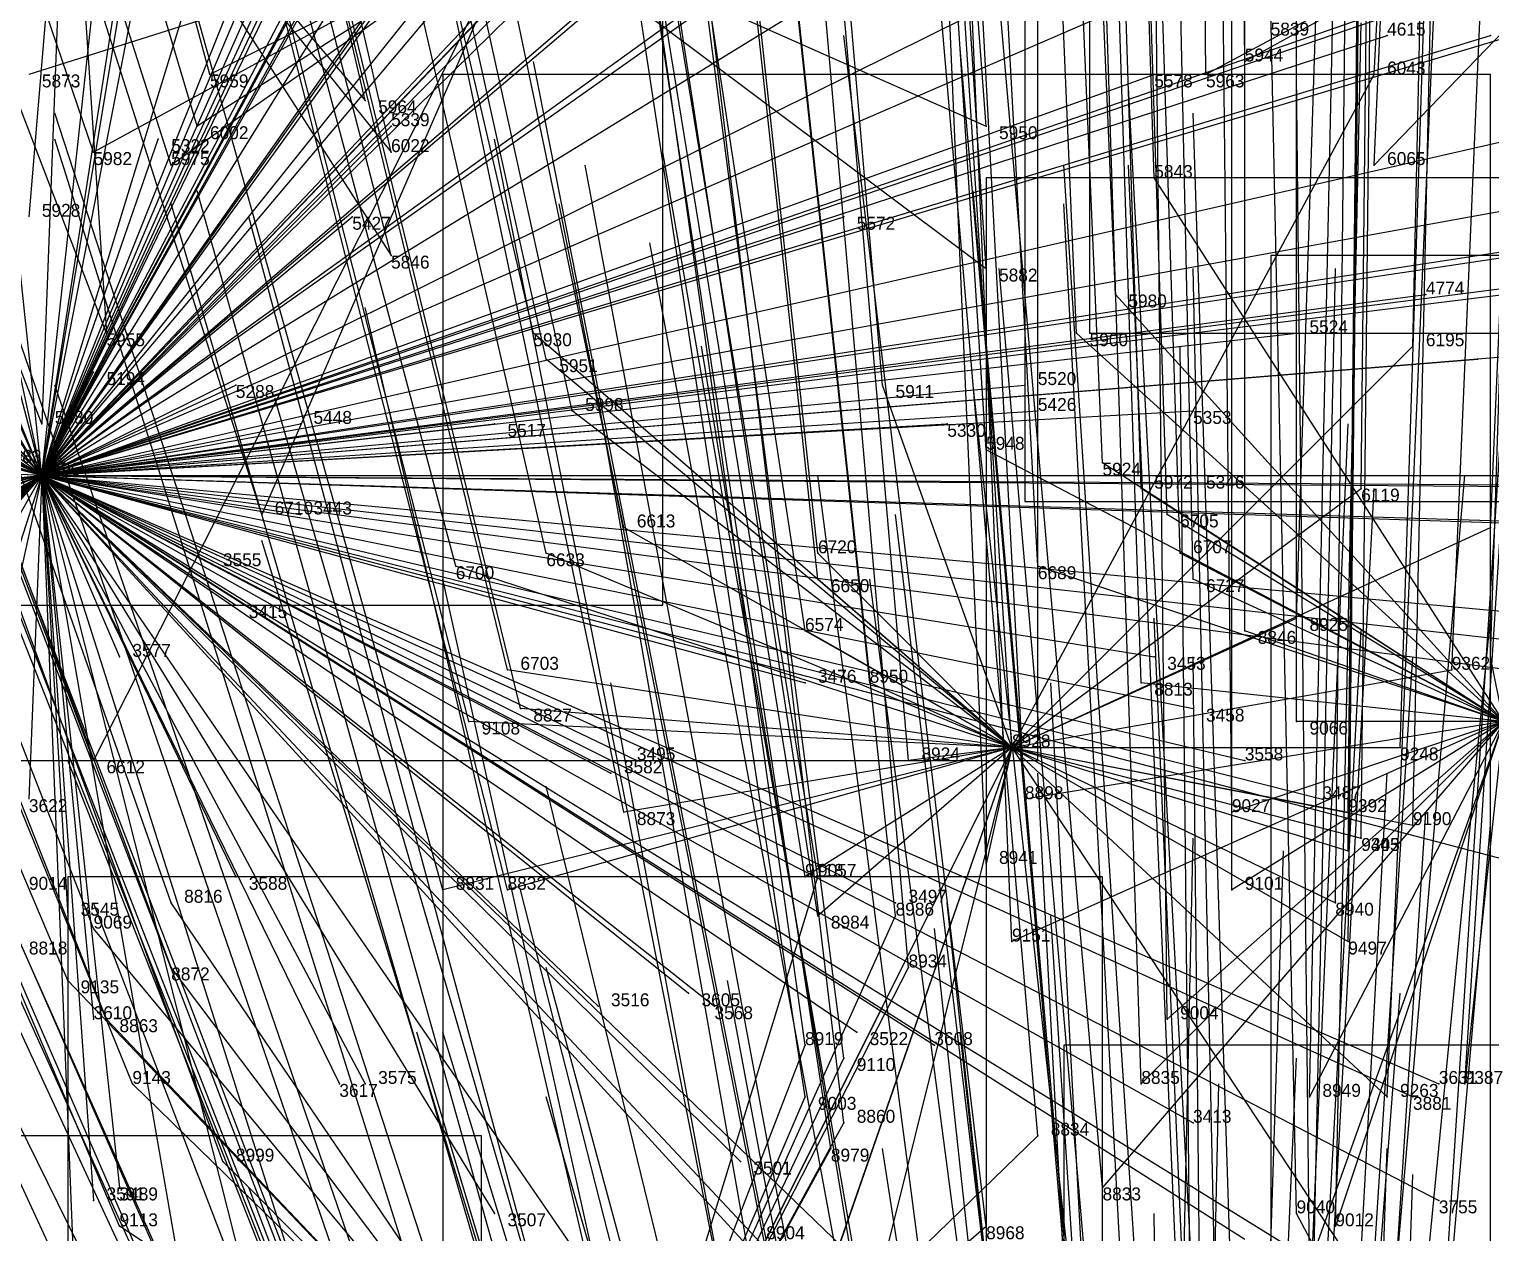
# Model space of a CAD drawing. Extents: x -0.5 to 0.59, y -0.5 to 0.59.
# Drawn here: x -0.096 to 0.017, y 0.1995 to 0.2925 of the extents above; entities that cross this region are included whole.
import ezdxf

# ---------------------------------------------------------------- set-up
doc = ezdxf.new("R2010")
doc.units = 0
for name, color, linetype in [('Clients', 3, 'CONTINUOUS'), ('Facilities', 3, 'CONTINUOUS'), ('Facilities_lines', 3, 'CONTINUOUS'), ('Min_max_boxes', 1, 'CONTINUOUS'), ('Normals', 1, 'CONTINUOUS'), ('Source_points', 5, 'CONTINUOUS'), ('Text', 3, 'CONTINUOUS')]:
    doc.layers.add(name, color=color, linetype=linetype)

msp = doc.modelspace()

# ---------------------------------------------------------------- linework, layer by layer
at = {"layer": 'Clients', "color": 5}
for p in [(0.009, 0.292, -1.25), (0.017, 0.292, -1.25), (-0.002, 0.29, -0.725), (-0.082, 0.289, -0.751), (-0.009, 0.289, -1.25), (-0.005, 0.289, -0.722), (0.008, 0.289, -0.724), (-0.07, 0.287, -0.738), (-0.083, 0.285, -0.741), (-0.068, 0.285, -1.25), (-0.022, 0.285, -0.714), (-0.086, 0.284, -1.25), (-0.091, 0.283, -0.743), (-0.068, 0.283, -0.728), (-0.085, 0.282, -0.737), (0.008, 0.282, -0.706), (-0.009, 0.281, -0.703), (-0.071, 0.278, -1.25), (-0.033, 0.278, -1.25), (-0.068, 0.275, -0.707), (-0.022, 0.274, -0.686), (-0.012, 0.272, -0.68), (0.012, 0.272, -1.25), (-0.09, 0.269, -0.709), (-0.057, 0.269, -0.686), (-0.015, 0.269, -0.673), (0.002, 0.269, -1.25), (0.011, 0.268, -0.671), (-0.056, 0.267, -0.681), (0.016, 0.267, -1.25), (-0.091, 0.266, -1.25), (-0.08, 0.265, -1.25), (-0.03, 0.265, -0.666), (-0.019, 0.265, -1.25), (-0.054, 0.263, -0.672), (-0.018, 0.263, -1.25), (-0.006, 0.263, -1.25), (-0.095, 0.262, -0.697), (-0.075, 0.262, -1.25), (-0.06, 0.262, -1.25), (-0.025, 0.262, -1.25), (-0.022, 0.26, -0.653), (-0.013, 0.259, -0.648), (-0.005, 0.258, -1.25), (-0.01, 0.257, -0.643), (0.007, 0.257, -0.642), (-0.078, 0.255, -0.667), (-0.075, 0.255, -1.25), (-0.008, 0.255, -0.637), (-0.05, 0.254, -0.648), (0.017, 0.254, -0.636), (-0.056, 0.252, -0.645), (-0.035, 0.252, -0.637), (-0.007, 0.252, -0.63), (-0.081, 0.251, -1.25), (-0.063, 0.251, -0.647), (-0.018, 0.251, -0.628), (-0.035, 0.25, -0.63), (-0.006, 0.25, -0.624), (-0.08, 0.248, -1.25), (0.002, 0.247, -0.617), (-0.036, 0.246, -0.622), (-0.002, 0.246, -0.614), (-0.089, 0.244, -1.25), (-0.059, 0.243, -0.626), (-0.009, 0.244, -1.25), (0.014, 0.243, -0.61), (0.017, 0.244, -0.612), (-0.036, 0.242, -1.25), (-0.031, 0.242, -0.611), (-0.01, 0.242, -0.605), (-0.058, 0.24, -0.617), (-0.006, 0.24, -1.25), (-0.062, 0.239, -0.617), (0.002, 0.239, -0.597), (0.01, 0.237, -0.592), (-0.091, 0.236, -0.631), (-0.049, 0.236, -1.25), (-0.028, 0.236, -0.595), (-0.002, 0.236, -1.25), (-0.051, 0.235, -1.25), (-0.019, 0.233, -0.585), (0.004, 0.233, -1.25), (-0.05, 0.232, -0.592), (-0.003, 0.232, -0.58), (0.006, 0.232, -0.581), (0.011, 0.231, -0.579), (0.007, 0.23, -0.575), (0.006, 0.229, -0.574), (-0.022, 0.228, -0.573), (-0.08, 0.227, -1.25), (-0.064, 0.226, -0.587), (-0.059, 0.226, -0.584), (-0.036, 0.227, -0.576), (-0.035, 0.227, -0.575), (-0.003, 0.226, -0.566), (-0.085, 0.225, -0.602), (-0.029, 0.225, -1.25), (0.005, 0.225, -0.562), (-0.093, 0.224, -1.25), (-0.035, 0.224, -0.566), (-0.029, 0.224, -0.565), (-0.091, 0.223, -0.603), (-0.02, 0.222, -0.558), (0.006, 0.222, -0.555), (-0.085, 0.22, -0.589), (-0.028, 0.22, -0.555), (-0.093, 0.219, -0.594), (-0.052, 0.217, -1.25), (-0.045, 0.218, -1.25), (-0.043, 0.217, -1.25), (-0.091, 0.216, -1.25), (-0.09, 0.216, -0.585), (-0.008, 0.216, -0.541), (-0.032, 0.215, -1.25), (-0.036, 0.214, -0.543), (-0.026, 0.214, -1.25), (-0.033, 0.213, -0.538), (-0.088, 0.211, -0.573), (-0.072, 0.211, -1.25), (-0.07, 0.211, -1.25), (-0.01, 0.211, -0.529), (0.013, 0.211, -1.25), (0.015, 0.211, -0.53), (-0.036, 0.21, -0.532), (0.003, 0.21, -0.526), (0.009, 0.21, -0.526), (0.011, 0.21, -1.25), (-0.033, 0.208, -0.527), (-0.006, 0.208, -1.25), (-0.018, 0.207, -0.52), (-0.034, 0.206, -0.522), (-0.081, 0.205, -0.551), (-0.041, 0.205, -1.25), (-0.089, 0.203, -1.25), (-0.013, 0.203, -0.507), (-0.091, 0.202, -1.25), (0.013, 0.202, -1.25), (-0.089, 0.2, -0.548), (-0.06, 0.201, -1.25), (-0.022, 0.2, -0.502), (0.002, 0.201, -0.503), (0.005, 0.2, -0.501)]:
    msp.add_point(p, dxfattribs=at)
at = {"layer": 'Facilities', "color": 3}
for p in [(-0.095, 0.258, -1.25), (-0.02, 0.237, -0.595)]:
    msp.add_point(p, dxfattribs=at)
at = {"layer": 'Facilities_lines', "color": 3}
for p, q in [((-0.095, 0.258, -1.25), (-0.015, 0.369, -1.25)), ((-0.095, 0.258, -1.25), (-0.027, 0.368, -1.25)), ((-0.095, 0.258, -1.25), (-0.047, 0.366, -1.25)), ((-0.095, 0.258, -1.25), (-0.019, 0.366, -1.25)), ((-0.095, 0.258, -1.25), (-0.042, 0.356, -1.25)), ((-0.095, 0.258, -1.25), (-0.05, 0.351, -1.25)), ((-0.095, 0.258, -1.25), (-0.081, 0.348, -1.25)), ((-0.095, 0.258, -1.25), (-0.02, 0.347, -1.25)), ((-0.095, 0.258, -1.25), (-0.133, 0.346, -1.25)), ((-0.095, 0.258, -1.25), (-0.069, 0.343, -1.25)), ((-0.095, 0.258, -1.25), (-0.051, 0.342, -1.25)), ((-0.095, 0.258, -1.25), (-0.113, 0.341, -1.25)), ((-0.095, 0.258, -1.25), (-0.036, 0.341, -1.25)), ((-0.095, 0.258, -1.25), (-0.05, 0.339, -1.25)), ((-0.095, 0.258, -1.25), (-0.052, 0.338, -1.25)), ((-0.095, 0.258, -1.25), (-0.031, 0.338, -1.25)), ((-0.095, 0.258, -1.25), (-0.116, 0.337, -1.25)), ((-0.095, 0.258, -1.25), (-0.06, 0.334, -1.25)), ((-0.095, 0.258, -1.25), (-0.059, 0.334, -1.25)), ((-0.095, 0.258, -1.25), (-0.103, 0.333, -1.25)), ((-0.095, 0.258, -1.25), (-0.024, 0.332, -1.25)), ((-0.095, 0.258, -1.25), (-0.026, 0.33, -1.25)), ((-0.095, 0.258, -1.25), (-0.081, 0.33, -1.25)), ((-0.095, 0.258, -1.25), (-0.027, 0.33, -1.25)), ((-0.095, 0.258, -1.25), (-0.141, 0.329, -1.25)), ((-0.095, 0.258, -1.25), (-0.065, 0.329, -1.25)), ((-0.095, 0.258, -1.25), (-0.153, 0.325, -1.25)), ((-0.095, 0.258, -1.25), (-0.002, 0.325, -1.25)), ((-0.095, 0.258, -1.25), (-0.029, 0.325, -1.25)), ((-0.095, 0.258, -1.25), (-0.123, 0.324, -1.25)), ((-0.095, 0.258, -1.25), (-0.134, 0.323, -1.25)), ((-0.095, 0.258, -1.25), (-0.121, 0.321, -1.25)), ((-0.095, 0.258, -1.25), (-0.01, 0.318, -1.25)), ((-0.095, 0.258, -1.25), (0.024, 0.317, -1.25)), ((-0.095, 0.258, -1.25), (-0.152, 0.316, -1.25)), ((-0.093, 0.314, -0.82), (-0.096, 0.278, -0.735)), ((-0.093, 0.314, -0.82), (-0.095, 0.262, -0.697)), ((-0.095, 0.258, -1.25), (-0.089, 0.313, -1.25)), ((-0.095, 0.258, -1.25), (-0.039, 0.313, -1.25)), ((-0.093, 0.314, -0.82), (-0.068, 0.275, -0.707)), ((-0.093, 0.314, -0.82), (-0.09, 0.269, -0.709)), ((-0.093, 0.314, -0.82), (-0.07, 0.287, -0.738)), ((-0.093, 0.314, -0.82), (-0.068, 0.283, -0.728)), ((0.036, 0.311, -0.784), (-0.005, 0.289, -0.722)), ((0.036, 0.311, -0.784), (-0.002, 0.29, -0.725)), ((0.036, 0.311, -0.784), (0.008, 0.282, -0.706)), ((-0.095, 0.258, -1.25), (0.025, 0.31, -1.25)), ((-0.095, 0.258, -1.25), (-0.16, 0.308, -1.25)), ((-0.095, 0.258, -1.25), (-0.075, 0.308, -1.25)), ((-0.095, 0.258, -1.25), (-0.038, 0.307, -1.25)), ((-0.095, 0.258, -1.25), (0.035, 0.303, -1.25)), ((-0.095, 0.258, -1.25), (-0.042, 0.303, -1.25)), ((-0.058, 0.301, -0.767), (-0.096, 0.289, -0.76)), ((-0.095, 0.258, -1.25), (-0.025, 0.301, -1.25)), ((-0.058, 0.301, -0.767), (-0.091, 0.283, -0.743)), ((-0.058, 0.301, -0.767), (-0.091, 0.236, -0.631)), ((-0.058, 0.301, -0.767), (-0.085, 0.282, -0.737)), ((-0.058, 0.301, -0.767), (-0.083, 0.285, -0.741)), ((-0.058, 0.301, -0.767), (-0.082, 0.289, -0.751)), ((-0.058, 0.301, -0.767), (-0.078, 0.255, -0.667)), ((-0.058, 0.301, -0.767), (-0.022, 0.274, -0.686)), ((-0.058, 0.301, -0.767), (-0.022, 0.285, -0.714)), ((-0.095, 0.258, -1.25), (0.028, 0.3, -1.25)), ((-0.095, 0.258, -1.25), (-0.072, 0.299, -1.25)), ((-0.095, 0.258, -1.25), (0.032, 0.296, -1.25)), ((-0.095, 0.258, -1.25), (-0.089, 0.294, -1.25)), ((-0.095, 0.258, -1.25), (-0.11, 0.292, -1.25)), ((-0.095, 0.258, -1.25), (0.009, 0.292, -1.25)), ((-0.095, 0.258, -1.25), (0.017, 0.292, -1.25)), ((-0.095, 0.258, -1.25), (0.045, 0.29, -1.25)), ((-0.095, 0.258, -1.25), (-0.009, 0.289, -1.25)), ((-0.02, 0.237, -0.595), (0.008, 0.289, -0.724)), ((-0.095, 0.258, -1.25), (-0.144, 0.288, -1.25)), ((-0.095, 0.258, -1.25), (-0.068, 0.285, -1.25)), ((-0.095, 0.258, -1.25), (-0.086, 0.284, -1.25)), ((-0.095, 0.258, -1.25), (-0.15, 0.283, -1.25)), ((-0.095, 0.258, -1.25), (0.043, 0.283, -1.25)), ((-0.095, 0.258, -1.25), (-0.14, 0.282, -1.25)), ((-0.095, 0.258, -1.25), (0.059, 0.281, -1.25)), ((0.018, 0.239, -0.6), (-0.009, 0.281, -0.703)), ((-0.095, 0.258, -1.25), (-0.17, 0.28, -1.25)), ((-0.095, 0.258, -1.25), (-0.137, 0.279, -1.25)), ((-0.095, 0.258, -1.25), (-0.134, 0.278, -1.25)), ((-0.095, 0.258, -1.25), (0.042, 0.279, -1.25)), ((-0.095, 0.258, -1.25), (0.069, 0.279, -1.25)), ((-0.095, 0.258, -1.25), (-0.071, 0.278, -1.25)), ((-0.095, 0.258, -1.25), (-0.033, 0.278, -1.25)), ((-0.095, 0.258, -1.25), (0.018, 0.272, -1.25)), ((-0.095, 0.258, -1.25), (0.012, 0.272, -1.25)), ((0.018, 0.239, -0.6), (-0.012, 0.272, -0.68)), ((-0.095, 0.258, -1.25), (-0.13, 0.27, -1.25)), ((-0.095, 0.258, -1.25), (0.002, 0.269, -1.25)), ((-0.02, 0.237, -0.595), (-0.057, 0.269, -0.686)), ((0.018, 0.239, -0.6), (-0.015, 0.269, -0.673)), ((-0.095, 0.258, -1.25), (0.028, 0.268, -1.25)), ((-0.02, 0.237, -0.595), (0.011, 0.268, -0.671)), ((-0.095, 0.258, -1.25), (0.016, 0.267, -1.25)), ((-0.02, 0.237, -0.595), (-0.056, 0.267, -0.681)), ((-0.095, 0.258, -1.25), (-0.091, 0.266, -1.25)), ((-0.095, 0.258, -1.25), (-0.08, 0.265, -1.25)), ((-0.095, 0.258, -1.25), (-0.019, 0.265, -1.25)), ((-0.02, 0.237, -0.595), (-0.03, 0.265, -0.666)), ((-0.095, 0.258, -1.25), (-0.006, 0.263, -1.25)), ((-0.095, 0.258, -1.25), (-0.018, 0.263, -1.25)), ((-0.02, 0.237, -0.595), (-0.054, 0.263, -0.672)), ((-0.095, 0.258, -1.25), (-0.025, 0.262, -1.25)), ((-0.095, 0.258, -1.25), (-0.075, 0.262, -1.25)), ((-0.095, 0.258, -1.25), (-0.06, 0.262, -1.25)), ((-0.095, 0.258, -1.25), (-0.134, 0.26, -1.25)), ((0.018, 0.239, -0.6), (-0.022, 0.26, -0.653)), ((-0.095, 0.258, -1.25), (-0.099, 0.259, -1.25)), ((0.018, 0.239, -0.6), (-0.013, 0.259, -0.648)), ((-0.095, 0.258, -1.25), (-0.207, 0.215, -1.25)), ((-0.095, 0.258, -1.25), (-0.202, 0.232, -1.25)), ((-0.095, 0.258, -1.25), (-0.188, 0.238, -1.25)), ((-0.095, 0.258, -1.25), (-0.187, 0.19, -1.25)), ((-0.095, 0.258, -1.25), (-0.185, 0.197, -1.25)), ((-0.095, 0.258, -1.25), (-0.181, 0.192, -1.25)), ((-0.095, 0.258, -1.25), (-0.172, 0.204, -1.25)), ((-0.095, 0.258, -1.25), (-0.166, 0.22, -1.25)), ((-0.095, 0.258, -1.25), (-0.165, 0.234, -1.25)), ((-0.095, 0.258, -1.25), (-0.156, 0.208, -1.25)), ((-0.095, 0.258, -1.25), (-0.156, 0.201, -1.25)), ((-0.095, 0.258, -1.25), (-0.155, 0.211, -1.25)), ((-0.095, 0.258, -1.25), (-0.144, 0.208, -1.25)), ((-0.095, 0.258, -1.25), (-0.143, 0.215, -1.25)), ((-0.095, 0.258, -1.25), (-0.136, 0.212, -1.25)), ((-0.095, 0.258, -1.25), (-0.136, 0.234, -1.25)), ((-0.095, 0.258, -1.25), (-0.13, 0.224, -1.25)), ((-0.095, 0.258, -1.25), (-0.13, 0.233, -1.25)), ((-0.095, 0.258, -1.25), (-0.126, 0.224, -1.25)), ((-0.095, 0.258, -1.25), (-0.123, 0.254, -1.25)), ((-0.095, 0.258, -1.25), (-0.122, 0.255, -1.25)), ((-0.095, 0.258, -1.25), (-0.11, 0.212, -1.25)), ((-0.095, 0.258, -1.25), (-0.11, 0.232, -1.25)), ((-0.095, 0.258, -1.25), (-0.103, 0.222, -1.25)), ((-0.095, 0.258, -1.25), (-0.096, 0.233, -1.25)), ((-0.095, 0.258, -1.25), (-0.092, 0.183, -1.25)), ((-0.095, 0.258, -1.25), (-0.068, 0.173, -1.25)), ((-0.095, 0.258, -1.25), (-0.076, 0.183, -1.25)), ((-0.095, 0.258, -1.25), (-0.089, 0.203, -1.25)), ((-0.095, 0.258, -1.25), (-0.041, 0.205, -1.25)), ((-0.095, 0.258, -1.25), (-0.06, 0.201, -1.25)), ((-0.095, 0.258, -1.25), (-0.04, 0.198, -1.25)), ((-0.095, 0.258, -1.25), (-0.014, 0.18, -1.25)), ((-0.095, 0.258, -1.25), (-0.02, 0.178, -1.25)), ((-0.095, 0.258, -1.25), (-0.042, 0.181, -1.25)), ((-0.095, 0.258, -1.25), (-0.091, 0.202, -1.25)), ((-0.095, 0.258, -1.25), (-0.083, 0.189, -1.25)), ((-0.095, 0.258, -1.25), (-0.029, 0.225, -1.25)), ((-0.095, 0.258, -1.25), (-0.052, 0.217, -1.25)), ((-0.095, 0.258, -1.25), (-0.032, 0.215, -1.25)), ((-0.095, 0.258, -1.25), (-0.093, 0.224, -1.25)), ((-0.095, 0.258, -1.25), (-0.043, 0.217, -1.25)), ((-0.095, 0.258, -1.25), (-0.07, 0.211, -1.25)), ((-0.095, 0.258, -1.25), (-0.08, 0.227, -1.25)), ((-0.095, 0.258, -1.25), (-0.045, 0.218, -1.25)), ((-0.095, 0.258, -1.25), (-0.026, 0.214, -1.25)), ((-0.095, 0.258, -1.25), (-0.091, 0.216, -1.25)), ((-0.095, 0.258, -1.25), (-0.072, 0.211, -1.25)), ((-0.095, 0.258, -1.25), (-0.08, 0.248, -1.25)), ((-0.095, 0.258, -1.25), (-0.075, 0.255, -1.25)), ((-0.095, 0.258, -1.25), (-0.036, 0.242, -1.25)), ((-0.095, 0.258, -1.25), (-0.049, 0.236, -1.25)), ((-0.095, 0.258, -1.25), (-0.081, 0.251, -1.25)), ((-0.095, 0.258, -1.25), (-0.089, 0.244, -1.25)), ((-0.095, 0.258, -1.25), (-0.051, 0.235, -1.25)), ((-0.095, 0.258, -1.25), (-0.009, 0.244, -1.25)), ((-0.095, 0.258, -1.25), (-0.006, 0.24, -1.25)), ((-0.095, 0.258, -1.25), (0.004, 0.233, -1.25)), ((-0.095, 0.258, -1.25), (-0.002, 0.236, -1.25)), ((-0.095, 0.258, -1.25), (0.029, 0.254, -1.25)), ((-0.095, 0.258, -1.25), (0.018, 0.258, -1.25)), ((-0.095, 0.258, -1.25), (-0.006, 0.208, -1.25)), ((-0.095, 0.258, -1.25), (-0.002, 0.199, -1.25)), ((-0.095, 0.258, -1.25), (0.013, 0.211, -1.25)), ((-0.095, 0.258, -1.25), (0.027, 0.226, -1.25)), ((-0.095, 0.258, -1.25), (0.039, 0.243, -1.25)), ((-0.095, 0.258, -1.25), (0.013, 0.202, -1.25)), ((-0.095, 0.258, -1.25), (0.026, 0.242, -1.25)), ((-0.095, 0.258, -1.25), (0.011, 0.21, -1.25)), ((-0.095, 0.258, -1.25), (0.065, 0.257, -1.25)), ((-0.095, 0.258, -1.25), (0.042, 0.257, -1.25)), ((-0.095, 0.258, -1.25), (-0.005, 0.258, -1.25)), ((-0.095, 0.258, -1.25), (0.007, 0.195, -1.25)), ((-0.095, 0.258, -1.25), (0.056, 0.244, -1.25)), ((-0.095, 0.258, -1.25), (0.067, 0.253, -1.25)), ((-0.02, 0.237, -0.595), (0.007, 0.257, -0.642)), ((0.018, 0.239, -0.6), (-0.01, 0.257, -0.643)), ((0.018, 0.239, -0.6), (-0.008, 0.255, -0.637)), ((-0.02, 0.237, -0.595), (-0.05, 0.254, -0.648)), ((-0.02, 0.237, -0.595), (0.017, 0.254, -0.636)), ((-0.02, 0.237, -0.595), (-0.056, 0.252, -0.645)), ((-0.02, 0.237, -0.595), (-0.035, 0.252, -0.637)), ((0.018, 0.239, -0.6), (-0.007, 0.252, -0.63)), ((-0.02, 0.237, -0.595), (-0.063, 0.251, -0.647)), ((0.018, 0.239, -0.6), (-0.018, 0.251, -0.628)), ((-0.02, 0.237, -0.595), (-0.035, 0.25, -0.63)), ((0.018, 0.239, -0.6), (-0.006, 0.25, -0.624)), ((-0.02, 0.237, -0.595), (0.002, 0.247, -0.617)), ((-0.02, 0.237, -0.595), (-0.036, 0.246, -0.622)), ((0.018, 0.239, -0.6), (-0.002, 0.246, -0.614)), ((-0.02, 0.237, -0.595), (-0.059, 0.243, -0.626)), ((-0.02, 0.237, -0.595), (0.014, 0.243, -0.61)), ((0.018, 0.239, -0.6), (0.017, 0.244, -0.612)), ((-0.02, 0.237, -0.595), (-0.031, 0.242, -0.611)), ((0.018, 0.239, -0.6), (-0.01, 0.242, -0.605)), ((-0.02, 0.237, -0.595), (-0.058, 0.24, -0.617)), ((-0.02, 0.237, -0.595), (-0.062, 0.239, -0.617)), ((0.018, 0.239, -0.6), (-0.02, 0.222, -0.558)), ((0.018, 0.239, -0.6), (-0.019, 0.233, -0.585)), ((0.018, 0.239, -0.6), (-0.013, 0.203, -0.507)), ((0.018, 0.239, -0.6), (-0.01, 0.211, -0.529)), ((0.018, 0.239, -0.6), (-0.008, 0.216, -0.541)), ((0.018, 0.239, -0.6), (-0.003, 0.232, -0.58)), ((0.018, 0.239, -0.6), (-0.003, 0.226, -0.566)), ((0.018, 0.239, -0.6), (0.002, 0.239, -0.597)), ((0.018, 0.239, -0.6), (0.003, 0.21, -0.526)), ((0.018, 0.239, -0.6), (0.003, 0.197, -0.492)), ((0.018, 0.239, -0.6), (0.005, 0.2, -0.501)), ((0.018, 0.239, -0.6), (0.015, 0.211, -0.53)), ((-0.02, 0.237, -0.595), (-0.064, 0.226, -0.587)), ((-0.02, 0.237, -0.595), (-0.059, 0.226, -0.584)), ((-0.02, 0.237, -0.595), (-0.05, 0.232, -0.592)), ((-0.02, 0.237, -0.595), (-0.042, 0.193, -0.494)), ((-0.02, 0.237, -0.595), (-0.039, 0.199, -0.508)), ((-0.02, 0.237, -0.595), (-0.037, 0.188, -0.479)), ((-0.02, 0.237, -0.595), (-0.036, 0.191, -0.485)), ((-0.02, 0.237, -0.595), (-0.036, 0.227, -0.576)), ((-0.02, 0.237, -0.595), (-0.036, 0.173, -0.441)), ((-0.02, 0.237, -0.595), (-0.035, 0.224, -0.566)), ((-0.02, 0.237, -0.595), (-0.028, 0.236, -0.595)), ((-0.02, 0.237, -0.595), (-0.022, 0.228, -0.573)), ((-0.02, 0.237, -0.595), (0.005, 0.225, -0.562)), ((-0.02, 0.237, -0.595), (0.011, 0.231, -0.579)), ((-0.02, 0.237, -0.595), (0.01, 0.237, -0.592)), ((-0.02, 0.237, -0.595), (0.009, 0.21, -0.526)), ((-0.02, 0.237, -0.595), (0.006, 0.229, -0.574)), ((-0.02, 0.237, -0.595), (0.006, 0.232, -0.581)), ((-0.02, 0.237, -0.595), (0.007, 0.23, -0.575)), ((-0.02, 0.237, -0.595), (0.006, 0.222, -0.555)), ((-0.02, 0.237, -0.595), (0.013, 0.187, -0.468)), ((-0.051, 0.175, -0.457), (-0.035, 0.227, -0.575)), ((-0.051, 0.175, -0.457), (-0.085, 0.225, -0.602)), ((-0.051, 0.175, -0.457), (-0.029, 0.224, -0.565)), ((-0.051, 0.175, -0.457), (-0.091, 0.223, -0.603)), ((-0.051, 0.175, -0.457), (-0.085, 0.22, -0.589)), ((-0.051, 0.175, -0.457), (-0.028, 0.22, -0.555)), ((-0.051, 0.175, -0.457), (-0.093, 0.219, -0.594)), ((-0.051, 0.175, -0.457), (-0.09, 0.216, -0.585)), ((-0.051, 0.175, -0.457), (-0.036, 0.214, -0.543)), ((-0.051, 0.175, -0.457), (-0.033, 0.213, -0.538)), ((-0.051, 0.175, -0.457), (-0.088, 0.211, -0.573)), ((-0.051, 0.175, -0.457), (-0.036, 0.21, -0.532)), ((-0.051, 0.175, -0.457), (-0.033, 0.208, -0.527)), ((-0.051, 0.175, -0.457), (-0.018, 0.207, -0.52)), ((-0.051, 0.175, -0.457), (-0.034, 0.206, -0.522)), ((-0.051, 0.175, -0.457), (-0.081, 0.205, -0.551)), ((-0.051, 0.175, -0.457), (-0.089, 0.2, -0.548)), ((-0.051, 0.175, -0.457), (-0.022, 0.2, -0.502)), ((0.02, 0.167, -0.421), (0.002, 0.201, -0.503))]:
    msp.add_line(p, q, dxfattribs=at)
at = {"layer": 'Min_max_boxes', "color": 1}
for p, q in [((-0.019, 0.442, -1.25), (-0.019, 0.256, -1.25)), ((-0.019, 0.442, -1.25), (-0.019, 0.256, -1.25)), ((-0.047, 0.248, -0.946), (-0.047, 0.371, -0.946)), ((-0.047, 0.248, -0.672), (-0.047, 0.371, -0.672)), ((-0.014, 0.356, -0.904), (-0.014, 0.269, -0.904)), ((-0.014, 0.356, -0.686), (-0.014, 0.269, -0.686)), ((-0.018, 0.236, -0.826), (-0.018, 0.329, -0.826)), ((-0.018, 0.236, -0.631), (-0.018, 0.329, -0.631)), ((0.017, 0.289, -0.724), (-0.064, 0.289, -0.724)), ((-0.064, 0.289, -0.724), (-0.064, 0.173, -0.724)), ((0.017, 0.289, -0.441), (-0.064, 0.289, -0.441)), ((-0.064, 0.289, -0.441), (-0.064, 0.173, -0.441)), ((-0.064, 0.289, -0.724), (-0.064, 0.289, -0.441)), ((0.017, 0.173, -0.724), (0.017, 0.289, -0.724)), ((0.017, 0.173, -0.441), (0.017, 0.289, -0.441)), ((0.017, 0.289, -0.724), (0.017, 0.289, -0.441)), ((0.075, 0.281, -0.72), (-0.022, 0.281, -0.72)), ((-0.022, 0.281, -0.72), (-0.022, 0.194, -0.72)), ((0.075, 0.281, -0.492), (-0.022, 0.281, -0.492)), ((-0.022, 0.281, -0.492), (-0.022, 0.194, -0.492)), ((-0.022, 0.281, -0.72), (-0.022, 0.281, -0.492)), ((0.18, 0.275, -1.25), (0, 0.275, -1.25)), ((0, 0.275, -1.25), (0, -0.004, -1.25)), ((0.18, 0.275, -1.25), (0, 0.275, -1.25)), ((0, 0.275, -1.25), (0, -0.004, -1.25)), ((0, 0.275, -1.25), (0, 0.275, -1.25)), ((-0.014, 0.269, -0.904), (0.088, 0.269, -0.904)), ((-0.014, 0.269, -0.686), (0.088, 0.269, -0.686)), ((-0.014, 0.269, -0.904), (-0.014, 0.269, -0.686)), ((-0.019, 0.256, -1.25), (0.276, 0.256, -1.25)), ((-0.019, 0.256, -1.25), (0.276, 0.256, -1.25)), ((-0.019, 0.256, -1.25), (-0.019, 0.256, -1.25)), ((-0.136, 0.248, -0.946), (-0.047, 0.248, -0.946)), ((-0.136, 0.248, -0.672), (-0.047, 0.248, -0.672)), ((-0.047, 0.248, -0.946), (-0.047, 0.248, -0.672)), ((-0.101, 0.236, -0.826), (-0.018, 0.236, -0.826)), ((-0.101, 0.236, -0.631), (-0.018, 0.236, -0.631)), ((-0.018, 0.236, -0.826), (-0.018, 0.236, -0.631)), ((-0.013, 0.227, -0.603), (-0.093, 0.227, -0.603)), ((-0.093, 0.227, -0.603), (-0.093, 0.116, -0.603)), ((-0.013, 0.227, -0.313), (-0.093, 0.227, -0.313)), ((-0.093, 0.227, -0.313), (-0.093, 0.116, -0.313)), ((-0.093, 0.227, -0.603), (-0.093, 0.227, -0.313)), ((-0.013, 0.116, -0.603), (-0.013, 0.227, -0.603)), ((-0.013, 0.116, -0.313), (-0.013, 0.227, -0.313)), ((-0.013, 0.227, -0.603), (-0.013, 0.227, -0.313)), ((0.069, 0.214, -0.553), (-0.016, 0.214, -0.553)), ((-0.016, 0.214, -0.553), (-0.016, 0.099, -0.553)), ((0.069, 0.214, -0.259), (-0.016, 0.214, -0.259)), ((-0.016, 0.214, -0.259), (-0.016, 0.099, -0.259)), ((-0.016, 0.214, -0.553), (-0.016, 0.214, -0.259)), ((-0.061, 0.207, -0.612), (-0.163, 0.207, -0.612)), ((-0.061, 0.207, -0.347), (-0.163, 0.207, -0.347)), ((-0.061, 0.092, -0.612), (-0.061, 0.207, -0.612)), ((-0.061, 0.092, -0.347), (-0.061, 0.207, -0.347)), ((-0.061, 0.207, -0.612), (-0.061, 0.207, -0.347))]:
    msp.add_line(p, q, dxfattribs=at)
at = {"layer": 'Normals', "color": 1}
for p, q in [((-0.005, 0.289, -0.722), (-0.006, 0.382, -0.685)), ((-0.002, 0.29, -0.725), (-0.003, 0.383, -0.688)), ((0.008, 0.289, -0.724), (0.013, 0.382, -0.687)), ((-0.082, 0.289, -0.751), (-0.106, 0.378, -0.713)), ((-0.022, 0.285, -0.714), (-0.029, 0.378, -0.678)), ((-0.07, 0.287, -0.738), (-0.091, 0.377, -0.7)), ((-0.068, 0.283, -0.728), (-0.089, 0.374, -0.69)), ((-0.009, 0.281, -0.703), (-0.012, 0.374, -0.666)), ((0.008, 0.282, -0.706), (0.012, 0.375, -0.668)), ((-0.083, 0.285, -0.741), (-0.109, 0.373, -0.703)), ((-0.091, 0.283, -0.743), (-0.121, 0.371, -0.705)), ((-0.085, 0.282, -0.737), (-0.113, 0.37, -0.699)), ((-0.022, 0.274, -0.686), (-0.028, 0.367, -0.65)), ((-0.012, 0.272, -0.68), (-0.016, 0.365, -0.643)), ((-0.068, 0.275, -0.707), (-0.091, 0.364, -0.669)), ((-0.015, 0.269, -0.673), (-0.019, 0.362, -0.636)), ((0.011, 0.268, -0.671), (0.013, 0.361, -0.634)), ((-0.057, 0.269, -0.686), (-0.078, 0.359, -0.649)), ((-0.03, 0.265, -0.666), (-0.038, 0.358, -0.63)), ((-0.056, 0.267, -0.681), (-0.076, 0.357, -0.644)), ((-0.09, 0.269, -0.709), (-0.123, 0.355, -0.671)), ((-0.054, 0.263, -0.672), (-0.074, 0.354, -0.635)), ((-0.022, 0.26, -0.653), (-0.028, 0.353, -0.617)), ((-0.013, 0.259, -0.648), (-0.017, 0.352, -0.611)), ((-0.01, 0.257, -0.643), (-0.013, 0.35, -0.607)), ((0.007, 0.257, -0.642), (0.008, 0.35, -0.605)), ((-0.095, 0.262, -0.697), (-0.129, 0.348, -0.658)), ((-0.008, 0.255, -0.637), (-0.011, 0.348, -0.6)), ((0.017, 0.254, -0.636), (0.021, 0.347, -0.599)), ((-0.05, 0.254, -0.648), (-0.069, 0.345, -0.611)), ((-0.007, 0.252, -0.63), (-0.01, 0.345, -0.594)), ((-0.035, 0.252, -0.637), (-0.045, 0.344, -0.599)), ((-0.078, 0.255, -0.667), (-0.106, 0.343, -0.629)), ((-0.056, 0.252, -0.645), (-0.077, 0.343, -0.609)), ((-0.018, 0.251, -0.628), (-0.023, 0.343, -0.591)), ((-0.006, 0.25, -0.624), (-0.008, 0.343, -0.588)), ((-0.035, 0.25, -0.63), (-0.045, 0.342, -0.593)), ((-0.063, 0.251, -0.647), (-0.087, 0.341, -0.61)), ((-0.002, 0.246, -0.614), (-0.002, 0.339, -0.577)), ((0.002, 0.247, -0.617), (0.005, 0.34, -0.58)), ((-0.036, 0.246, -0.622), (-0.05, 0.338, -0.585)), ((0.017, 0.244, -0.612), (0.02, 0.337, -0.575)), ((0.014, 0.243, -0.61), (0.018, 0.336, -0.573)), ((-0.031, 0.242, -0.611), (-0.041, 0.335, -0.574)), ((-0.01, 0.242, -0.605), (-0.013, 0.334, -0.568)), ((-0.059, 0.243, -0.626), (-0.081, 0.333, -0.588)), ((0.002, 0.239, -0.597), (0.002, 0.332, -0.56)), ((-0.058, 0.24, -0.617), (-0.08, 0.33, -0.581)), ((-0.02, 0.237, -0.595), (-0.026, 0.33, -0.558)), ((-0.062, 0.239, -0.617), (-0.085, 0.329, -0.58)), ((-0.028, 0.236, -0.595), (-0.036, 0.329, -0.558)), ((0.01, 0.237, -0.592), (0.013, 0.329, -0.555)), ((-0.019, 0.233, -0.585), (-0.024, 0.326, -0.547)), ((-0.003, 0.232, -0.58), (-0.004, 0.325, -0.542)), ((0.006, 0.232, -0.581), (0.007, 0.325, -0.543)), ((0.011, 0.231, -0.579), (0.013, 0.324, -0.541)), ((-0.091, 0.236, -0.631), (-0.124, 0.323, -0.595)), ((0.007, 0.23, -0.575), (0.008, 0.323, -0.537)), ((-0.05, 0.232, -0.592), (-0.069, 0.322, -0.554)), ((-0.022, 0.228, -0.573), (-0.026, 0.321, -0.536)), ((0.006, 0.229, -0.574), (0.007, 0.322, -0.536)), ((-0.036, 0.227, -0.576), (-0.051, 0.319, -0.539)), ((-0.035, 0.227, -0.575), (-0.05, 0.319, -0.539)), ((-0.003, 0.226, -0.566), (-0.003, 0.319, -0.528)), ((-0.029, 0.224, -0.565), (-0.039, 0.317, -0.528)), ((0.005, 0.225, -0.562), (0.006, 0.317, -0.524)), ((-0.059, 0.226, -0.584), (-0.082, 0.316, -0.547)), ((-0.064, 0.226, -0.587), (-0.089, 0.315, -0.55)), ((-0.035, 0.224, -0.566), (-0.049, 0.315, -0.528)), ((-0.02, 0.222, -0.558), (-0.024, 0.315, -0.521)), ((-0.085, 0.225, -0.602), (-0.116, 0.313, -0.564)), ((0.006, 0.222, -0.555), (0.007, 0.314, -0.517)), ((-0.028, 0.22, -0.555), (-0.036, 0.312, -0.517)), ((-0.091, 0.223, -0.603), (-0.125, 0.31, -0.566)), ((-0.008, 0.216, -0.541), (-0.009, 0.309, -0.504)), ((-0.085, 0.22, -0.589), (-0.117, 0.306, -0.55)), ((-0.036, 0.214, -0.543), (-0.049, 0.306, -0.506)), ((-0.093, 0.219, -0.594), (-0.129, 0.304, -0.556)), ((-0.033, 0.213, -0.538), (-0.045, 0.305, -0.501)), ((-0.01, 0.211, -0.529), (-0.013, 0.304, -0.492)), ((0.015, 0.211, -0.53), (0.021, 0.304, -0.492)), ((0.003, 0.21, -0.526), (0.005, 0.303, -0.489)), ((0.009, 0.21, -0.526), (0.013, 0.303, -0.489)), ((-0.09, 0.216, -0.585), (-0.124, 0.302, -0.547)), ((-0.036, 0.21, -0.532), (-0.05, 0.302, -0.495)), ((-0.033, 0.208, -0.527), (-0.044, 0.3, -0.489)), ((-0.018, 0.207, -0.52), (-0.026, 0.3, -0.483)), ((-0.034, 0.206, -0.522), (-0.048, 0.298, -0.485)), ((-0.088, 0.211, -0.573), (-0.123, 0.297, -0.534)), ((-0.013, 0.203, -0.507), (-0.021, 0.295, -0.47)), ((0.002, 0.201, -0.503), (0, 0.294, -0.467)), ((0.005, 0.2, -0.501), (0.007, 0.293, -0.463)), ((-0.081, 0.205, -0.551), (-0.113, 0.292, -0.514)), ((-0.022, 0.2, -0.502), (-0.033, 0.292, -0.465)), ((0.009, 0.292, -1.25), (0.009, 0.292, -1.15)), ((0.017, 0.292, -1.25), (0.017, 0.292, -1.15)), ((-0.016, 0.198, -0.497), (-0.024, 0.291, -0.46)), ((-0.039, 0.199, -0.508), (-0.057, 0.29, -0.47)), ((-0.009, 0.289, -1.25), (-0.009, 0.289, -1.15)), ((0.003, 0.197, -0.492), (0.002, 0.289, -0.454)), ((-0.006, 0.195, -0.488), (-0.011, 0.288, -0.451)), ((-0.065, 0.197, -0.518), (-0.094, 0.286, -0.484)), ((-0.003, 0.194, -0.484), (-0.006, 0.286, -0.447)), ((-0.089, 0.2, -0.548), (-0.125, 0.285, -0.509)), ((-0.068, 0.285, -1.25), (-0.068, 0.285, -1.15)), ((-0.066, 0.195, -0.515), (-0.094, 0.284, -0.48)), ((-0.086, 0.284, -1.25), (-0.086, 0.284, -1.15)), ((-0.042, 0.193, -0.494), (-0.06, 0.284, -0.457)), ((-0.031, 0.191, -0.484), (-0.047, 0.283, -0.447)), ((-0.036, 0.191, -0.485), (-0.053, 0.282, -0.448)), ((-0.01, 0.19, -0.475), (-0.016, 0.282, -0.437)), ((-0.007, 0.19, -0.476), (-0.011, 0.282, -0.438)), ((-0.058, 0.191, -0.498), (-0.083, 0.28, -0.461)), ((-0.015, 0.188, -0.471), (-0.023, 0.28, -0.433)), ((0.013, 0.187, -0.468), (0.019, 0.28, -0.432)), ((-0.059, 0.19, -0.496), (-0.085, 0.279, -0.459)), ((-0.055, 0.189, -0.491), (-0.079, 0.278, -0.455)), ((-0.071, 0.278, -1.25), (-0.071, 0.278, -1.15)), ((-0.037, 0.188, -0.479), (-0.055, 0.279, -0.442)), ((-0.033, 0.278, -1.25), (-0.033, 0.278, -1.15)), ((-0.011, 0.186, -0.467), (-0.016, 0.279, -0.429)), ((-0.031, 0.184, -0.468), (-0.048, 0.276, -0.43)), ((-0.069, 0.188, -0.499), (-0.099, 0.275, -0.462)), ((-0.013, 0.182, -0.455), (-0.021, 0.274, -0.417)), ((-0.004, 0.181, -0.453), (-0.006, 0.274, -0.416)), ((0.003, 0.181, -0.454), (0.005, 0.274, -0.417)), ((-0.09, 0.189, -0.524), (-0.129, 0.273, -0.486)), ((-0.073, 0.186, -0.499), (-0.107, 0.272, -0.462)), ((0.012, 0.272, -1.25), (0.012, 0.272, -1.15)), ((-0.049, 0.181, -0.468), (-0.07, 0.271, -0.43)), ((0.002, 0.269, -1.25), (0.002, 0.269, -1.15)), ((-0.029, 0.177, -0.449), (-0.044, 0.268, -0.41)), ((-0.006, 0.175, -0.437), (-0.007, 0.268, -0.4)), ((0.016, 0.267, -1.25), (0.016, 0.267, -1.15)), ((-0.091, 0.266, -1.25), (-0.091, 0.266, -1.15)), ((-0.064, 0.178, -0.473), (-0.094, 0.265, -0.434)), ((-0.08, 0.265, -1.25), (-0.08, 0.265, -1.15)), ((-0.013, 0.173, -0.434), (-0.023, 0.265, -0.396)), ((-0.019, 0.265, -1.25), (-0.019, 0.265, -1.15)), ((-0.051, 0.175, -0.457), (-0.077, 0.264, -0.419)), ((-0.036, 0.173, -0.441), (-0.052, 0.264, -0.403)), ((-0.083, 0.18, -0.496), (-0.124, 0.263, -0.456)), ((-0.018, 0.263, -1.25), (-0.018, 0.263, -1.15)), ((-0.006, 0.263, -1.25), (-0.006, 0.263, -1.15)), ((-0.075, 0.262, -1.25), (-0.075, 0.262, -1.15)), ((-0.06, 0.262, -1.25), (-0.06, 0.262, -1.15)), ((-0.025, 0.262, -1.25), (-0.025, 0.262, -1.15)), ((0.002, 0.17, -0.424), (0.006, 0.262, -0.387)), ((-0.079, 0.177, -0.485), (-0.118, 0.261, -0.446)), ((-0.067, 0.174, -0.465), (-0.1, 0.26, -0.427)), ((-0.067, 0.173, -0.464), (-0.1, 0.259, -0.426)), ((-0.077, 0.174, -0.476), (-0.115, 0.258, -0.438)), ((-0.095, 0.258, -1.25), (-0.095, 0.258, -1.15)), ((-0.023, 0.166, -0.42), (-0.035, 0.258, -0.382)), ((-0.005, 0.258, -1.25), (-0.005, 0.258, -1.15)), ((0.007, 0.165, -0.412), (0.015, 0.258, -0.376)), ((0.003, 0.164, -0.411), (0.008, 0.257, -0.374)), ((-0.075, 0.255, -1.25), (-0.075, 0.255, -1.15)), ((-0.018, 0.163, -0.411), (-0.029, 0.255, -0.372)), ((-0.051, 0.165, -0.431), (-0.078, 0.253, -0.393)), ((-0.081, 0.251, -1.25), (-0.081, 0.251, -1.15)), ((-0.044, 0.16, -0.414), (-0.064, 0.25, -0.376)), ((-0.019, 0.159, -0.399), (-0.031, 0.25, -0.361)), ((-0.063, 0.161, -0.433), (-0.097, 0.248, -0.396)), ((-0.08, 0.248, -1.25), (-0.08, 0.248, -1.15)), ((-0.005, 0.155, -0.387), (-0.009, 0.247, -0.349)), ((0.008, 0.155, -0.387), (0.017, 0.247, -0.35)), ((0.002, 0.154, -0.384), (0.007, 0.246, -0.347)), ((-0.069, 0.16, -0.436), (-0.107, 0.245, -0.398)), ((-0.089, 0.244, -1.25), (-0.089, 0.244, -1.15)), ((-0.009, 0.244, -1.25), (-0.009, 0.244, -1.15)), ((-0.005, 0.151, -0.377), (-0.006, 0.244, -0.34)), ((0.005, 0.151, -0.379), (0.011, 0.244, -0.341)), ((-0.034, 0.15, -0.385), (-0.051, 0.242, -0.348)), ((-0.036, 0.242, -1.25), (-0.036, 0.242, -1.15)), ((-0.012, 0.149, -0.374), (-0.017, 0.242, -0.337)), ((-0.006, 0.24, -1.25), (-0.006, 0.24, -1.15)), ((-0.059, 0.15, -0.403), (-0.093, 0.236, -0.364)), ((-0.049, 0.236, -1.25), (-0.049, 0.236, -1.15)), ((-0.002, 0.236, -1.25), (-0.002, 0.236, -1.15)), ((-0.065, 0.15, -0.409), (-0.102, 0.234, -0.37)), ((-0.034, 0.144, -0.369), (-0.056, 0.234, -0.332)), ((-0.051, 0.235, -1.25), (-0.051, 0.235, -1.15)), ((-0.013, 0.141, -0.355), (-0.018, 0.235, -0.32)), ((0.004, 0.143, -0.357), (0.009, 0.235, -0.319)), ((0.004, 0.233, -1.25), (0.004, 0.233, -1.15)), ((0.006, 0.14, -0.351), (0.012, 0.232, -0.312)), ((0.009, 0.14, -0.35), (0.017, 0.231, -0.311)), ((-0.008, 0.137, -0.344), (-0.006, 0.23, -0.306)), ((-0.002, 0.136, -0.341), (0.001, 0.229, -0.303)), ((-0.08, 0.227, -1.25), (-0.08, 0.227, -1.15)), ((-0.035, 0.136, -0.351), (-0.058, 0.226, -0.315)), ((-0.058, 0.139, -0.375), (-0.091, 0.225, -0.338)), ((-0.029, 0.225, -1.25), (-0.029, 0.225, -1.15)), ((-0.015, 0.132, -0.333), (-0.025, 0.225, -0.296)), ((-0.093, 0.224, -1.25), (-0.093, 0.224, -1.15)), ((-0.011, 0.132, -0.331), (-0.017, 0.224, -0.293)), ((-0.016, 0.131, -0.329), (-0.026, 0.223, -0.292)), ((-0.061, 0.137, -0.374), (-0.098, 0.222, -0.337)), ((-0.032, 0.131, -0.337), (-0.056, 0.22, -0.299)), ((-0.025, 0.128, -0.325), (-0.042, 0.219, -0.288)), ((-0.052, 0.217, -1.25), (-0.052, 0.217, -1.15)), ((-0.045, 0.218, -1.25), (-0.045, 0.218, -1.15)), ((-0.043, 0.217, -1.25), (-0.043, 0.217, -1.15)), ((0.003, 0.126, -0.315), (0.01, 0.218, -0.276)), ((-0.091, 0.216, -1.25), (-0.091, 0.216, -1.15)), ((-0.04, 0.128, -0.334), (-0.066, 0.215, -0.294)), ((-0.037, 0.127, -0.331), (-0.064, 0.215, -0.293)), ((-0.032, 0.215, -1.25), (-0.032, 0.215, -1.15)), ((-0.014, 0.123, -0.309), (-0.024, 0.215, -0.271)), ((-0.026, 0.214, -1.25), (-0.026, 0.214, -1.15)), ((-0.002, 0.121, -0.303), (0.002, 0.213, -0.263)), ((-0.072, 0.211, -1.25), (-0.072, 0.211, -1.15)), ((-0.07, 0.211, -1.25), (-0.07, 0.211, -1.15)), ((-0.006, 0.12, -0.3), (-0.004, 0.211, -0.259)), ((0.013, 0.211, -1.25), (0.013, 0.211, -1.15)), ((-0.03, 0.12, -0.309), (-0.056, 0.21, -0.273)), ((0.011, 0.21, -1.25), (0.011, 0.21, -1.15)), ((-0.006, 0.208, -1.25), (-0.006, 0.208, -1.15)), ((-0.016, 0.116, -0.292), (-0.03, 0.206, -0.251)), ((0.006, 0.115, -0.288), (0.009, 0.206, -0.246)), ((-0.041, 0.205, -1.25), (-0.041, 0.205, -1.15)), ((0.008, 0.113, -0.283), (0.011, 0.204, -0.242)), ((-0.089, 0.203, -1.25), (-0.089, 0.203, -1.15)), ((-0.046, 0.116, -0.313), (-0.079, 0.203, -0.275)), ((-0.091, 0.202, -1.25), (-0.091, 0.202, -1.15)), ((0.013, 0.202, -1.25), (0.013, 0.202, -1.15)), ((-0.06, 0.201, -1.25), (-0.06, 0.201, -1.15)), ((-0.008, 0.111, -0.278), (-0.009, 0.201, -0.235))]:
    msp.add_line(p, q, dxfattribs=at)
at = {"layer": 'Source_points', "color": 5}
for p in [(0.009, 0.292, -1.25), (0.017, 0.292, -1.25), (-0.002, 0.29, -0.725), (-0.082, 0.289, -0.751), (-0.009, 0.289, -1.25), (-0.005, 0.289, -0.722), (0.008, 0.289, -0.724), (-0.07, 0.287, -0.738), (-0.083, 0.285, -0.741), (-0.068, 0.285, -1.25), (-0.022, 0.285, -0.714), (-0.086, 0.284, -1.25), (-0.091, 0.283, -0.743), (-0.068, 0.283, -0.728), (-0.085, 0.282, -0.737), (0.008, 0.282, -0.706), (-0.009, 0.281, -0.703), (-0.071, 0.278, -1.25), (-0.033, 0.278, -1.25), (-0.068, 0.275, -0.707), (-0.022, 0.274, -0.686), (-0.012, 0.272, -0.68), (0.012, 0.272, -1.25), (-0.09, 0.269, -0.709), (-0.057, 0.269, -0.686), (-0.015, 0.269, -0.673), (0.002, 0.269, -1.25), (0.011, 0.268, -0.671), (-0.056, 0.267, -0.681), (0.016, 0.267, -1.25), (-0.091, 0.266, -1.25), (-0.08, 0.265, -1.25), (-0.03, 0.265, -0.666), (-0.019, 0.265, -1.25), (-0.054, 0.263, -0.672), (-0.018, 0.263, -1.25), (-0.006, 0.263, -1.25), (-0.095, 0.262, -0.697), (-0.075, 0.262, -1.25), (-0.06, 0.262, -1.25), (-0.025, 0.262, -1.25), (-0.022, 0.26, -0.653), (-0.013, 0.259, -0.648), (-0.095, 0.258, -1.25), (-0.005, 0.258, -1.25), (-0.01, 0.257, -0.643), (0.007, 0.257, -0.642), (-0.078, 0.255, -0.667), (-0.075, 0.255, -1.25), (-0.008, 0.255, -0.637), (-0.05, 0.254, -0.648), (0.017, 0.254, -0.636), (-0.056, 0.252, -0.645), (-0.035, 0.252, -0.637), (-0.007, 0.252, -0.63), (-0.081, 0.251, -1.25), (-0.063, 0.251, -0.647), (-0.018, 0.251, -0.628), (-0.035, 0.25, -0.63), (-0.006, 0.25, -0.624), (-0.08, 0.248, -1.25), (0.002, 0.247, -0.617), (-0.036, 0.246, -0.622), (-0.002, 0.246, -0.614), (-0.089, 0.244, -1.25), (-0.059, 0.243, -0.626), (-0.009, 0.244, -1.25), (0.014, 0.243, -0.61), (0.017, 0.244, -0.612), (-0.036, 0.242, -1.25), (-0.031, 0.242, -0.611), (-0.01, 0.242, -0.605), (-0.058, 0.24, -0.617), (-0.006, 0.24, -1.25), (-0.062, 0.239, -0.617), (0.002, 0.239, -0.597), (-0.02, 0.237, -0.595), (0.01, 0.237, -0.592), (-0.091, 0.236, -0.631), (-0.049, 0.236, -1.25), (-0.028, 0.236, -0.595), (-0.002, 0.236, -1.25), (-0.051, 0.235, -1.25), (-0.019, 0.233, -0.585), (0.004, 0.233, -1.25), (-0.05, 0.232, -0.592), (-0.003, 0.232, -0.58), (0.006, 0.232, -0.581), (0.011, 0.231, -0.579), (0.007, 0.23, -0.575), (0.006, 0.229, -0.574), (-0.022, 0.228, -0.573), (-0.08, 0.227, -1.25), (-0.064, 0.226, -0.587), (-0.059, 0.226, -0.584), (-0.036, 0.227, -0.576), (-0.035, 0.227, -0.575), (-0.003, 0.226, -0.566), (-0.085, 0.225, -0.602), (-0.029, 0.225, -1.25), (0.005, 0.225, -0.562), (-0.093, 0.224, -1.25), (-0.035, 0.224, -0.566), (-0.029, 0.224, -0.565), (-0.091, 0.223, -0.603), (-0.02, 0.222, -0.558), (0.006, 0.222, -0.555), (-0.085, 0.22, -0.589), (-0.028, 0.22, -0.555), (-0.093, 0.219, -0.594), (-0.052, 0.217, -1.25), (-0.045, 0.218, -1.25), (-0.043, 0.217, -1.25), (-0.091, 0.216, -1.25), (-0.09, 0.216, -0.585), (-0.008, 0.216, -0.541), (-0.032, 0.215, -1.25), (-0.036, 0.214, -0.543), (-0.026, 0.214, -1.25), (-0.033, 0.213, -0.538), (-0.088, 0.211, -0.573), (-0.072, 0.211, -1.25), (-0.07, 0.211, -1.25), (-0.01, 0.211, -0.529), (0.013, 0.211, -1.25), (0.015, 0.211, -0.53), (-0.036, 0.21, -0.532), (0.003, 0.21, -0.526), (0.009, 0.21, -0.526), (0.011, 0.21, -1.25), (-0.033, 0.208, -0.527), (-0.006, 0.208, -1.25), (-0.018, 0.207, -0.52), (-0.034, 0.206, -0.522), (-0.081, 0.205, -0.551), (-0.041, 0.205, -1.25), (-0.089, 0.203, -1.25), (-0.013, 0.203, -0.507), (-0.091, 0.202, -1.25), (0.013, 0.202, -1.25), (-0.089, 0.2, -0.548), (-0.06, 0.201, -1.25), (-0.022, 0.2, -0.502), (0.002, 0.201, -0.503), (0.005, 0.2, -0.501)]:
    msp.add_point(p, dxfattribs=at)

# ---------------------------------------------------------------- texts
at = {"layer": 'Text', "color": 3}
for s, p in [('5839', (0, 0.292, -0.732)), ('4615', (0.009, 0.292, -1.25)), ('5944', (-0.002, 0.29, -0.725)), ('6043', (0.009, 0.289, -0.724)), ('5873', (-0.095, 0.288, -0.76)), ('5959', (-0.082, 0.288, -0.751)), ('5578', (-0.009, 0.288, -1.25)), ('5963', (-0.005, 0.288, -0.722)), ('5964', (-0.069, 0.286, -0.738)), ('5339', (-0.068, 0.285, -1.25)), ('6002', (-0.082, 0.284, -0.741)), ('5950', (-0.021, 0.284, -0.714)), ('5322', (-0.085, 0.283, -1.25)), ('6022', (-0.068, 0.283, -0.728)), ('5982', (-0.091, 0.282, -0.743)), ('5975', (-0.085, 0.282, -0.737)), ('6065', (0.009, 0.282, -0.706)), ('5843', (-0.009, 0.281, -0.703)), ('5928', (-0.095, 0.278, -0.735)), ('5427', (-0.071, 0.277, -1.25)), ('5572', (-0.032, 0.277, -1.25)), ('5846', (-0.068, 0.274, -0.707)), ('5882', (-0.021, 0.273, -0.686)), ('4774', (0.012, 0.272, -1.25)), ('5980', (-0.011, 0.271, -0.68)), ('5955', (-0.09, 0.268, -0.709)), ('5930', (-0.057, 0.268, -0.686)), ('5900', (-0.014, 0.268, -0.673)), ('5524', (0.003, 0.269, -1.25)), ('6195', (0.012, 0.268, -0.671)), ('5951', (-0.055, 0.266, -0.681)), ('5194', (-0.09, 0.265, -1.25)), ('5520', (-0.018, 0.265, -1.25)), ('5288', (-0.08, 0.264, -1.25)), ('5911', (-0.029, 0.264, -0.666)), ('5998', (-0.053, 0.263, -0.672)), ('5426', (-0.018, 0.263, -1.25)), ('5880', (-0.094, 0.262, -0.697)), ('5448', (-0.074, 0.262, -1.25)), ('5353', (-0.006, 0.262, -1.25)), ('5517', (-0.059, 0.261, -1.25)), ('5330', (-0.025, 0.261, -1.25)), ('5948', (-0.022, 0.26, -0.653)), ('5083', (-0.098, 0.259, -1.25)), ('5496', (-0.095, 0.258, -1.25)), ('5924', (-0.013, 0.258, -0.648)), ('5972', (-0.009, 0.257, -0.643)), ('5346', (-0.005, 0.257, -1.25)), ('6119', (0.007, 0.256, -0.642)), ('6710', (-0.077, 0.255, -0.667)), ('3443', (-0.074, 0.255, -1.25)), ('6613', (-0.049, 0.254, -0.648)), ('6705', (-0.007, 0.254, -0.637)), ('3555', (-0.081, 0.251, -1.25)), ('6633', (-0.056, 0.251, -0.645)), ('6720', (-0.035, 0.252, -0.637)), ('6707', (-0.006, 0.252, -0.63)), ('6700', (-0.063, 0.25, -0.647)), ('6689', (-0.018, 0.25, -0.628)), ('6650', (-0.034, 0.249, -0.63)), ('6727', (-0.005, 0.249, -0.624)), ('3415', (-0.079, 0.247, -1.25)), ('6574', (-0.036, 0.246, -0.622)), ('8925', (0.003, 0.246, -0.617)), ('8846', (-0.001, 0.245, -0.614)), ('3577', (-0.088, 0.244, -1.25)), ('6703', (-0.058, 0.243, -0.626)), ('3476', (-0.035, 0.242, -1.25)), ('8950', (-0.031, 0.242, -0.611)), ('3453', (-0.008, 0.243, -1.25)), ('9362', (0.014, 0.243, -0.61)), ('8813', (-0.009, 0.241, -0.605)), ('8827', (-0.057, 0.239, -0.617)), ('3458', (-0.005, 0.239, -1.25)), ('9108', (-0.061, 0.238, -0.617)), ('9066', (0.003, 0.238, -0.597)), ('8928', (-0.02, 0.237, -0.595)), ('3495', (-0.049, 0.236, -1.25)), ('8924', (-0.027, 0.236, -0.595)), ('3558', (-0.002, 0.236, -1.25)), ('9248', (0.01, 0.236, -0.592)), ('6612', (-0.09, 0.235, -0.631)), ('3582', (-0.05, 0.235, -1.25)), ('8898', (-0.019, 0.233, -0.585)), ('3487', (0.004, 0.233, -1.25)), ('3622', (-0.096, 0.232, -1.25)), ('9027', (-0.003, 0.232, -0.58)), ('9392', (0.006, 0.232, -0.581)), ('8873', (-0.049, 0.231, -0.592)), ('9190', (0.011, 0.231, -0.579)), ('9305', (0.007, 0.229, -0.574)), ('9443', (0.007, 0.229, -0.575)), ('8941', (-0.021, 0.228, -0.573)), ('9118', (-0.036, 0.227, -0.576)), ('9057', (-0.035, 0.227, -0.575)), ('9014', (-0.096, 0.226, -0.615)), ('8816', (-0.084, 0.225, -0.602)), ('3588', (-0.079, 0.226, -1.25)), ('8931', (-0.063, 0.226, -0.587)), ('8832', (-0.059, 0.226, -0.584)), ('3497', (-0.028, 0.225, -1.25)), ('9101', (-0.002, 0.226, -0.566)), ('3545', (-0.092, 0.224, -1.25)), ('8986', (-0.029, 0.224, -0.565)), ('8940', (0.005, 0.224, -0.562)), ('9069', (-0.091, 0.223, -0.603)), ('8984', (-0.034, 0.223, -0.566)), ('9151', (-0.02, 0.222, -0.558)), ('8818', (-0.096, 0.221, -0.604)), ('9497', (0.006, 0.221, -0.555)), ('8934', (-0.028, 0.22, -0.555)), ('8872', (-0.085, 0.219, -0.589)), ('9135', (-0.092, 0.218, -0.594)), ('3610', (-0.091, 0.216, -1.25)), ('3516', (-0.051, 0.217, -1.25)), ('3605', (-0.044, 0.217, -1.25)), ('3568', (-0.043, 0.216, -1.25)), ('9004', (-0.007, 0.216, -0.541)), ('8863', (-0.089, 0.215, -0.585)), ('8919', (-0.036, 0.214, -0.543)), ('3522', (-0.031, 0.214, -1.25)), ('3608', (-0.026, 0.214, -1.25)), ('9110', (-0.032, 0.212, -0.538)), ('9143', (-0.088, 0.211, -0.573)), ('3575', (-0.069, 0.211, -1.25)), ('8835', (-0.01, 0.211, -0.529)), ('3631', (0.013, 0.211, -1.25)), ('9387', (0.015, 0.211, -0.53)), ('3617', (-0.072, 0.21, -1.25)), ('8949', (0.004, 0.21, -0.526)), ('9263', (0.01, 0.21, -0.526)), ('9003', (-0.035, 0.209, -0.532)), ('3881', (0.011, 0.209, -1.25)), ('8860', (-0.032, 0.208, -0.527)), ('8834', (-0.017, 0.207, -0.52)), ('3413', (-0.006, 0.208, -1.25)), ('8999', (-0.08, 0.205, -0.551)), ('8979', (-0.034, 0.205, -0.522)), ('3501', (-0.04, 0.204, -1.25)), ('3591', (-0.09, 0.202, -1.25)), ('3489', (-0.089, 0.202, -1.25)), ('8833', (-0.013, 0.202, -0.507)), ('9040', (0.002, 0.201, -0.503)), ('3755', (0.013, 0.201, -1.25)), ('9113', (-0.089, 0.2, -0.548)), ('3507', (-0.059, 0.2, -1.25)), ('8904', (-0.039, 0.199, -0.508)), ('8968', (-0.022, 0.199, -0.502)), ('9012', (0.005, 0.2, -0.501))]:
    msp.add_text(s, height=0.001, dxfattribs=at).set_placement(p)

doc.saveas('drawing.dxf')
